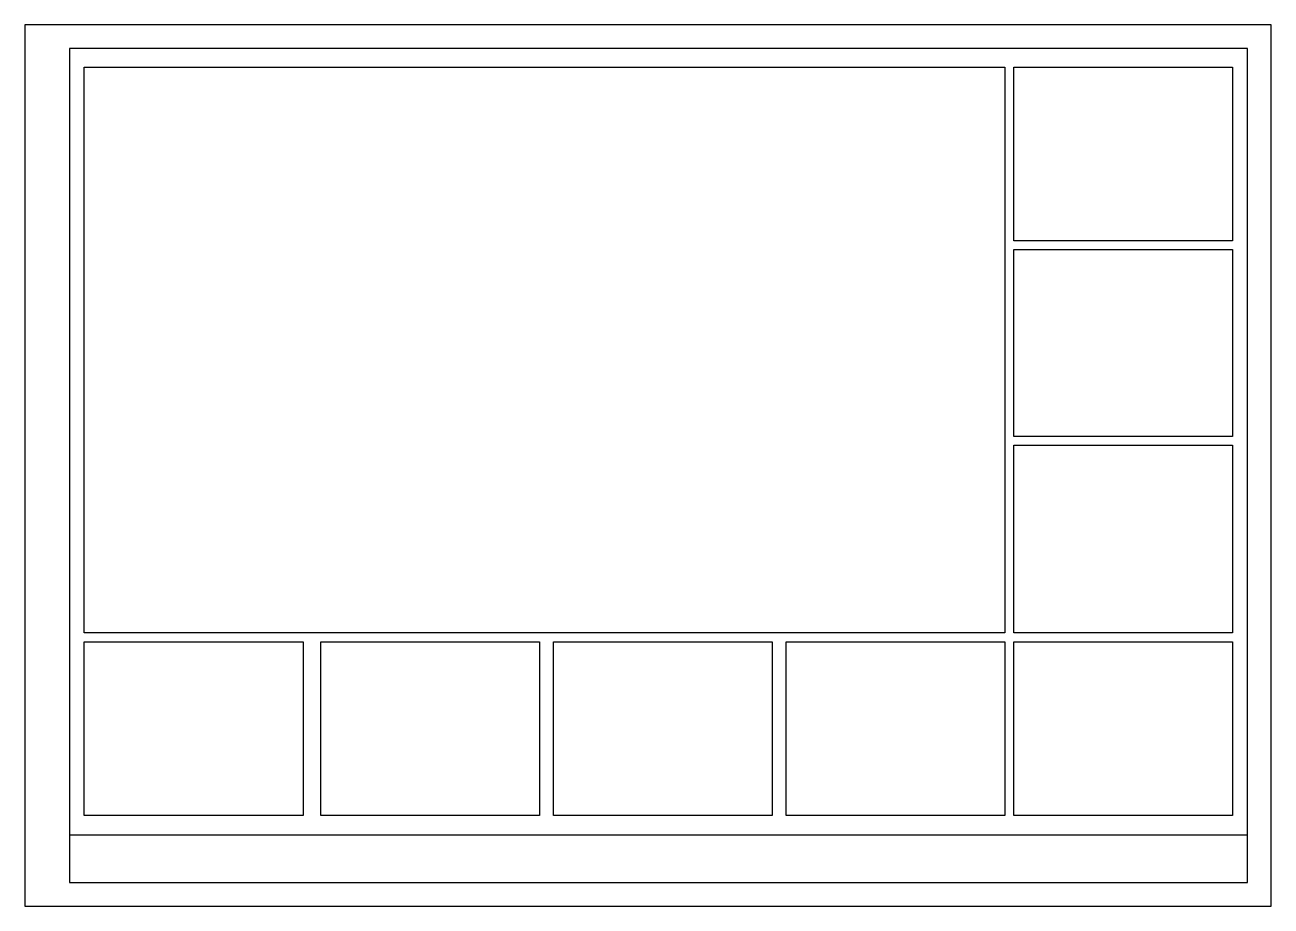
# Model space of a CAD drawing. Header units: millimetres. Extents: x 0 to 420, y 0 to 297.
import ezdxf

# ---------------------------------------------------------------- set-up
doc = ezdxf.new("R2010")
doc.units = ezdxf.units.MM
doc.layers.add('베이스', color=7, linetype='Continuous')

msp = doc.modelspace()

# ---------------------------------------------------------------- linework, layer by layer
for points in [[(20, 282.75), (330.27, 282.75), (330.27, 92.06), (20, 92.06)], [(333.27, 282.75), (407, 282.75), (407, 224.25), (333.27, 224.25)], [(333.27, 221.25), (407, 221.25), (407, 158.31), (333.27, 158.31)], [(333.27, 155.31), (407, 155.31), (407, 92.06), (333.27, 92.06)], [(20, 89.06), (93.73, 89.06), (93.73, 30.56), (20, 30.56)], [(99.73, 89.06), (173.47, 89.06), (173.47, 30.56), (99.73, 30.56)], [(178.13, 89.06), (251.87, 89.06), (251.87, 30.56), (178.13, 30.56)], [(256.53, 89.06), (330.27, 89.06), (330.27, 30.56), (256.53, 30.56)], [(333.27, 89.06), (407, 89.06), (407, 30.56), (333.27, 30.56)]]:
    msp.add_lwpolyline(points, close=True)
at = {"layer": '베이스'}
for p, q in [((412, 289), (15, 289)), ((15, 289), (15, 8)), ((412, 8), (412, 289)), ((15, 24), (412, 24)), ((15, 8), (412, 8))]:
    msp.add_line(p, q, dxfattribs=at)
msp.add_lwpolyline([(0, 0), (420, 0), (420, 297), (0, 297)], close=True, dxfattribs=at)

doc.saveas('drawing.dxf')
